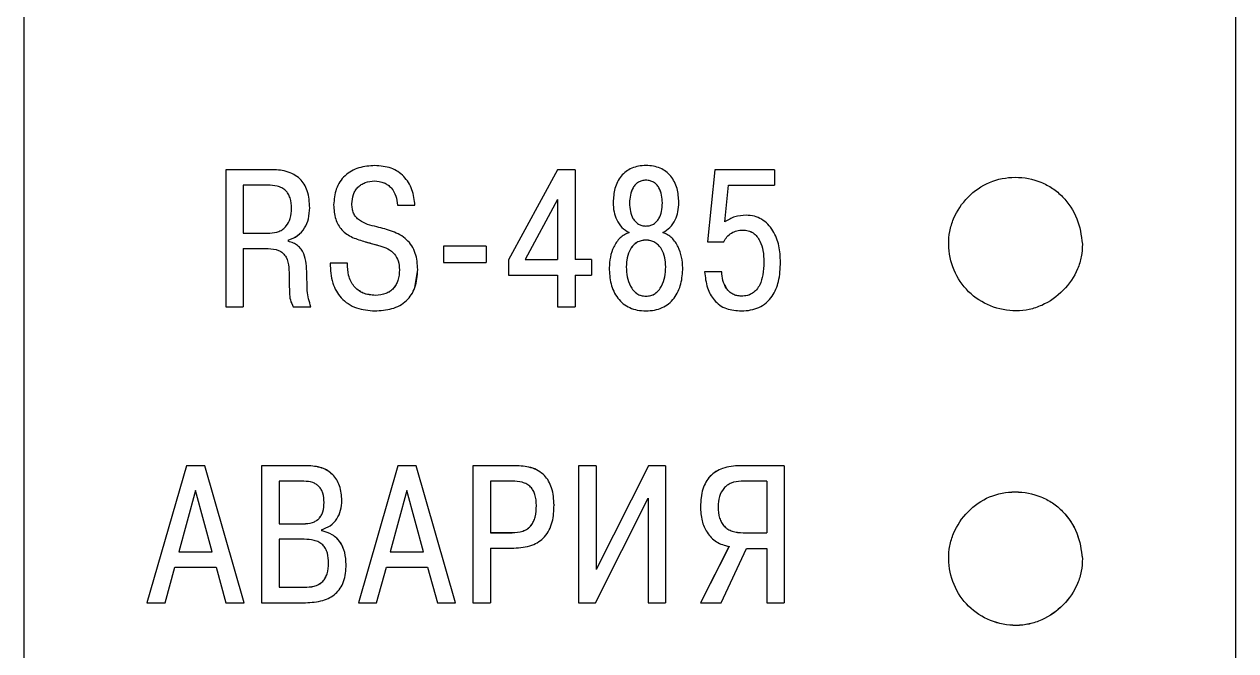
# Model space of a CAD drawing. Header units: millimetres. Extents: x 3520 to 8864, y 403 to 1747.
# Drawn here: x 7348.83 to 7364.23, y 1203.05 to 1211.01 of the extents above; entities that cross this region are included whole.
import ezdxf

# ---------------------------------------------------------------- set-up
doc = ezdxf.new("R2010")
doc.units = ezdxf.units.MM
doc.layers.add('text', color=250, linetype='Continuous')

msp = doc.modelspace()

# ---------------------------------------------------------------- linework, layer by layer
at = {"layer": 'text', "color": 0, "linetype": 'Continuous'}
for p, q in [((7348.834, 1188.018, 1518.358), (7348.834, 1227.039, 1518.358)), ((7364.234, 1188.018, 1518.358), (7364.234, 1227.039, 1518.358)), ((7351.965, 1209.163, 1518.358), (7351.395, 1209.163, 1518.358)), ((7351.395, 1209.163, 1518.358), (7351.395, 1207.421, 1518.358)), ((7355.614, 1209.163, 1518.358), (7354.989, 1208.018, 1518.358)), ((7355.835, 1209.163, 1518.358), (7355.614, 1209.163, 1518.358)), ((7355.835, 1209.163, 1518.358), (7355.835, 1208.021, 1518.358)), ((7357.611, 1209.163, 1518.358), (7357.519, 1208.245, 1518.358)), ((7358.37, 1209.163, 1518.358), (7357.611, 1209.163, 1518.358)), ((7358.37, 1209.163, 1518.358), (7358.37, 1208.967, 1518.358)), ((7351.928, 1208.967, 1518.358), (7351.617, 1208.967, 1518.358)), ((7351.617, 1208.967, 1518.358), (7351.617, 1208.357, 1518.358)), ((7351.928, 1208.966, 1518.358), (7351.617, 1208.966, 1518.358)), ((7351.928, 1208.966, 1518.358), (7351.928, 1208.967, 1518.358)), ((7353.285, 1209.019, 1518.358), (7353.285, 1209.019, 1518.358)), ((7356.737, 1209.029, 1518.358), (7356.737, 1209.029, 1518.358)), ((7357.738, 1208.499, 1518.358), (7357.785, 1208.967, 1518.358)), ((7357.738, 1208.498, 1518.358), (7357.785, 1208.966, 1518.358)), ((7357.785, 1208.967, 1518.358), (7358.37, 1208.967, 1518.358)), ((7357.785, 1208.966, 1518.358), (7357.785, 1208.967, 1518.358)), ((7357.785, 1208.966, 1518.358), (7358.37, 1208.966, 1518.358)), ((7358.37, 1208.966, 1518.358), (7358.37, 1208.967, 1518.358)), ((7355.614, 1208.782, 1518.358), (7355.201, 1208.021, 1518.358)), ((7355.614, 1208.782, 1518.358), (7355.201, 1208.02, 1518.358)), ((7355.614, 1208.782, 1518.358), (7355.614, 1208.021, 1518.358)), ((7355.614, 1208.782, 1518.358), (7355.614, 1208.782, 1518.358)), ((7356.319, 1208.747, 1518.358), (7356.319, 1208.747, 1518.358)), ((7357.155, 1208.747, 1518.358), (7357.155, 1208.747, 1518.358)), ((7352.232, 1208.67, 1518.358), (7352.232, 1208.67, 1518.358)), ((7352.463, 1208.678, 1518.358), (7352.463, 1208.678, 1518.358)), ((7352.999, 1208.727, 1518.358), (7352.999, 1208.728, 1518.358)), ((7353.579, 1208.71, 1518.358), (7353.8, 1208.71, 1518.358)), ((7353.579, 1208.71, 1518.358), (7353.579, 1208.71, 1518.358)), ((7353.579, 1208.71, 1518.358), (7353.8, 1208.71, 1518.358)), ((7353.8, 1208.71, 1518.358), (7353.8, 1208.71, 1518.358)), ((7356.528, 1208.74, 1518.358), (7356.528, 1208.74, 1518.358)), ((7356.946, 1208.74, 1518.358), (7356.946, 1208.74, 1518.358)), ((7351.617, 1208.357, 1518.358), (7351.955, 1208.357, 1518.358)), ((7357.967, 1208.396, 1518.358), (7357.967, 1208.396, 1518.358)), ((7351.617, 1208.16, 1518.358), (7351.935, 1208.16, 1518.358)), ((7351.617, 1208.16, 1518.358), (7351.617, 1207.421, 1518.358)), ((7351.617, 1208.16, 1518.358), (7351.935, 1208.16, 1518.358)), ((7351.935, 1208.16, 1518.358), (7351.935, 1208.16, 1518.358)), ((7352.189, 1208.267, 1518.358), (7352.189, 1208.252, 1518.358)), ((7353.168, 1208.247, 1518.358), (7353.355, 1208.195, 1518.358)), ((7353.355, 1208.195, 1518.358), (7353.355, 1208.195, 1518.358)), ((7354.707, 1208.192, 1518.358), (7354.164, 1208.192, 1518.358)), ((7354.164, 1208.192, 1518.358), (7354.164, 1207.981, 1518.358)), ((7354.707, 1208.192, 1518.358), (7354.707, 1207.981, 1518.358)), ((7357.519, 1208.245, 1518.358), (7357.728, 1208.245, 1518.358)), ((7357.519, 1208.244, 1518.358), (7357.519, 1208.245, 1518.358)), ((7357.519, 1208.244, 1518.358), (7357.728, 1208.244, 1518.358)), ((7357.728, 1208.244, 1518.358), (7357.728, 1208.245, 1518.358)), ((7354.164, 1207.981, 1518.358), (7354.707, 1207.981, 1518.358)), ((7354.164, 1207.981, 1518.358), (7354.707, 1207.981, 1518.358)), ((7354.164, 1207.981, 1518.358), (7354.164, 1207.981, 1518.358)), ((7354.707, 1207.981, 1518.358), (7354.707, 1207.981, 1518.358)), ((7354.989, 1208.018, 1518.358), (7354.989, 1207.821, 1518.358)), ((7355.201, 1208.021, 1518.358), (7355.614, 1208.021, 1518.358)), ((7356.044, 1208.021, 1518.358), (7355.835, 1208.021, 1518.358)), ((7356.044, 1208.021, 1518.358), (7356.044, 1207.821, 1518.358)), ((7358.236, 1207.986, 1518.358), (7358.236, 1207.986, 1518.358)), ((7352.944, 1207.973, 1518.358), (7352.723, 1207.973, 1518.358)), ((7352.723, 1207.973, 1518.358), (7352.723, 1207.973, 1518.358)), ((7352.944, 1207.973, 1518.358), (7352.944, 1207.973, 1518.358)), ((7353.604, 1207.889, 1518.358), (7353.604, 1207.889, 1518.358)), ((7353.799, 1207.664, 1518.358), (7353.835, 1207.894, 1518.358)), ((7353.835, 1207.894, 1518.358), (7353.835, 1207.894, 1518.358)), ((7356.269, 1207.913, 1518.358), (7356.269, 1207.913, 1518.358)), ((7356.988, 1207.926, 1518.358), (7356.988, 1207.926, 1518.358)), ((7357.701, 1207.866, 1518.358), (7357.482, 1207.866, 1518.358)), ((7357.482, 1207.866, 1518.358), (7357.482, 1207.866, 1518.358)), ((7354.989, 1207.821, 1518.358), (7355.614, 1207.821, 1518.358)), ((7354.989, 1207.821, 1518.358), (7355.614, 1207.821, 1518.358)), ((7354.989, 1207.821, 1518.358), (7354.989, 1207.821, 1518.358)), ((7355.614, 1207.821, 1518.358), (7355.614, 1207.421, 1518.358)), ((7355.835, 1207.821, 1518.358), (7356.044, 1207.821, 1518.358)), ((7355.835, 1207.821, 1518.358), (7355.835, 1207.421, 1518.358)), ((7355.835, 1207.821, 1518.358), (7356.044, 1207.821, 1518.358)), ((7356.044, 1207.821, 1518.358), (7356.044, 1207.821, 1518.358)), ((7353.3, 1207.565, 1518.358), (7353.3, 1207.565, 1518.358)), ((7356.737, 1207.555, 1518.358), (7356.737, 1207.555, 1518.358)), ((7357.95, 1207.555, 1518.358), (7357.95, 1207.555, 1518.358)), ((7351.395, 1207.421, 1518.358), (7351.617, 1207.421, 1518.358)), ((7352.254, 1207.421, 1518.358), (7352.478, 1207.421, 1518.358)), ((7352.478, 1207.421, 1518.358), (7352.478, 1207.421, 1518.358)), ((7355.614, 1207.421, 1518.358), (7355.835, 1207.421, 1518.358)), ((7350.895, 1205.4, 1518.358), (7350.394, 1203.658, 1518.358)), ((7350.895, 1205.4, 1518.358), (7350.394, 1203.658, 1518.358)), ((7351.129, 1205.4, 1518.358), (7350.895, 1205.4, 1518.358)), ((7350.895, 1205.4, 1518.358), (7350.895, 1205.4, 1518.358)), ((7351.129, 1205.4, 1518.358), (7350.895, 1205.4, 1518.358)), ((7351.629, 1203.658, 1518.358), (7351.129, 1205.4, 1518.358)), ((7351.629, 1203.658, 1518.358), (7351.129, 1205.4, 1518.358)), ((7351.129, 1205.4, 1518.358), (7351.129, 1205.4, 1518.358)), ((7352.429, 1205.4, 1518.358), (7351.851, 1205.4, 1518.358)), ((7352.429, 1205.4, 1518.358), (7351.851, 1205.4, 1518.358)), ((7351.851, 1205.4, 1518.358), (7351.851, 1205.4, 1518.358)), ((7351.851, 1205.4, 1518.358), (7351.851, 1203.658, 1518.358)), ((7352.429, 1205.4, 1518.358), (7352.429, 1205.4, 1518.358)), ((7353.582, 1205.4, 1518.358), (7353.081, 1203.658, 1518.358)), ((7353.582, 1205.4, 1518.358), (7353.081, 1203.658, 1518.358)), ((7353.816, 1205.4, 1518.358), (7353.582, 1205.4, 1518.358)), ((7353.582, 1205.4, 1518.358), (7353.582, 1205.4, 1518.358)), ((7353.816, 1205.4, 1518.358), (7353.582, 1205.4, 1518.358)), ((7354.316, 1203.658, 1518.358), (7353.816, 1205.4, 1518.358)), ((7353.816, 1205.4, 1518.358), (7353.816, 1205.4, 1518.358)), ((7354.316, 1203.658, 1518.358), (7353.816, 1205.4, 1518.358)), ((7355.073, 1205.4, 1518.358), (7354.538, 1205.4, 1518.358)), ((7355.073, 1205.4, 1518.358), (7354.538, 1205.4, 1518.358)), ((7354.538, 1205.4, 1518.358), (7354.538, 1205.4, 1518.358)), ((7354.538, 1205.4, 1518.358), (7354.538, 1203.658, 1518.358)), ((7355.073, 1205.4, 1518.358), (7355.073, 1205.4, 1518.358)), ((7356.102, 1205.4, 1518.358), (7355.88, 1205.4, 1518.358)), ((7355.88, 1205.4, 1518.358), (7355.88, 1203.658, 1518.358)), ((7356.102, 1205.4, 1518.358), (7355.88, 1205.4, 1518.358)), ((7355.88, 1205.4, 1518.358), (7355.88, 1205.4, 1518.358)), ((7356.767, 1205.4, 1518.358), (7356.102, 1204.081, 1518.358)), ((7356.102, 1205.4, 1518.358), (7356.102, 1204.081, 1518.358)), ((7356.767, 1205.4, 1518.358), (7356.102, 1204.081, 1518.358)), ((7356.102, 1205.4, 1518.358), (7356.102, 1205.4, 1518.358)), ((7356.986, 1205.4, 1518.358), (7356.767, 1205.4, 1518.358)), ((7356.986, 1205.4, 1518.358), (7356.767, 1205.4, 1518.358)), ((7356.767, 1205.4, 1518.358), (7356.767, 1205.4, 1518.358)), ((7356.986, 1205.4, 1518.358), (7356.986, 1203.658, 1518.358)), ((7356.986, 1205.4, 1518.358), (7356.986, 1205.4, 1518.358)), ((7358.495, 1205.4, 1518.358), (7357.932, 1205.4, 1518.358)), ((7358.495, 1205.4, 1518.358), (7357.932, 1205.4, 1518.358)), ((7357.932, 1205.4, 1518.358), (7357.932, 1205.4, 1518.358)), ((7358.495, 1205.4, 1518.358), (7358.495, 1203.658, 1518.358)), ((7358.495, 1205.4, 1518.358), (7358.495, 1205.4, 1518.358)), ((7351.012, 1205.086, 1518.358), (7350.8, 1204.305, 1518.358)), ((7351.223, 1204.305, 1518.358), (7351.012, 1205.086, 1518.358)), ((7352.389, 1205.203, 1518.358), (7352.073, 1205.203, 1518.358)), ((7352.073, 1205.203, 1518.358), (7352.073, 1204.66, 1518.358)), ((7353.699, 1205.086, 1518.358), (7353.487, 1204.305, 1518.358)), ((7353.91, 1204.305, 1518.358), (7353.699, 1205.086, 1518.358)), ((7355.038, 1205.203, 1518.358), (7354.76, 1205.203, 1518.358)), ((7354.76, 1205.203, 1518.358), (7354.76, 1204.548, 1518.358)), ((7358.273, 1205.203, 1518.358), (7357.947, 1205.203, 1518.358)), ((7358.273, 1205.203, 1518.358), (7358.273, 1204.546, 1518.358)), ((7352.645, 1204.932, 1518.358), (7352.645, 1204.932, 1518.358)), ((7352.872, 1204.957, 1518.358), (7352.872, 1204.957, 1518.358)), ((7356.097, 1203.658, 1518.358), (7356.764, 1204.986, 1518.358)), ((7356.764, 1204.986, 1518.358), (7356.764, 1203.658, 1518.358)), ((7357.429, 1204.88, 1518.358), (7357.429, 1204.879, 1518.358)), ((7357.653, 1204.877, 1518.358), (7357.653, 1204.877, 1518.358)), ((7352.073, 1204.661, 1518.358), (7352.381, 1204.661, 1518.358)), ((7352.073, 1204.66, 1518.358), (7352.381, 1204.66, 1518.358)), ((7352.381, 1204.661, 1518.358), (7352.381, 1204.66, 1518.358)), ((7352.394, 1204.464, 1518.358), (7352.073, 1204.464, 1518.358)), ((7352.073, 1204.464, 1518.358), (7352.073, 1203.854, 1518.358)), ((7352.613, 1204.586, 1518.358), (7352.613, 1204.573, 1518.358)), ((7354.76, 1204.549, 1518.358), (7355.038, 1204.549, 1518.358)), ((7354.76, 1204.548, 1518.358), (7355.038, 1204.548, 1518.358)), ((7355.038, 1204.549, 1518.358), (7355.038, 1204.548, 1518.358)), ((7357.972, 1204.547, 1518.358), (7357.972, 1204.546, 1518.358)), ((7357.972, 1204.547, 1518.358), (7358.273, 1204.547, 1518.358)), ((7357.972, 1204.546, 1518.358), (7358.273, 1204.546, 1518.358)), ((7350.8, 1204.305, 1518.358), (7351.223, 1204.305, 1518.358)), ((7350.8, 1204.305, 1518.358), (7351.223, 1204.305, 1518.358)), ((7353.487, 1204.305, 1518.358), (7353.91, 1204.305, 1518.358)), ((7353.487, 1204.305, 1518.358), (7353.91, 1204.305, 1518.358)), ((7354.76, 1204.352, 1518.358), (7355.058, 1204.352, 1518.358)), ((7354.76, 1204.352, 1518.358), (7354.76, 1203.658, 1518.358)), ((7357.793, 1204.375, 1518.358), (7357.432, 1203.658, 1518.358)), ((7357.793, 1204.374, 1518.358), (7357.432, 1203.658, 1518.358)), ((7357.691, 1203.658, 1518.358), (7358.014, 1204.349, 1518.358)), ((7358.014, 1204.349, 1518.358), (7358.273, 1204.349, 1518.358)), ((7358.273, 1204.349, 1518.358), (7358.273, 1203.658, 1518.358)), ((7352.702, 1204.163, 1518.358), (7352.702, 1204.163, 1518.358)), ((7352.926, 1204.143, 1518.358), (7352.926, 1204.143, 1518.358)), ((7350.626, 1203.658, 1518.358), (7350.75, 1204.108, 1518.358)), ((7350.75, 1204.108, 1518.358), (7351.273, 1204.108, 1518.358)), ((7351.273, 1204.108, 1518.358), (7351.397, 1203.658, 1518.358)), ((7353.313, 1203.658, 1518.358), (7353.437, 1204.108, 1518.358)), ((7353.437, 1204.108, 1518.358), (7353.96, 1204.108, 1518.358)), ((7353.96, 1204.108, 1518.358), (7354.085, 1203.658, 1518.358)), ((7352.073, 1203.855, 1518.358), (7352.394, 1203.855, 1518.358)), ((7352.073, 1203.854, 1518.358), (7352.394, 1203.854, 1518.358)), ((7352.394, 1203.855, 1518.358), (7352.394, 1203.854, 1518.358)), ((7350.394, 1203.658, 1518.358), (7350.394, 1203.658, 1518.358)), ((7350.394, 1203.658, 1518.358), (7350.626, 1203.658, 1518.358)), ((7351.397, 1203.658, 1518.358), (7351.629, 1203.658, 1518.358)), ((7351.629, 1203.658, 1518.358), (7351.629, 1203.658, 1518.358)), ((7351.851, 1203.658, 1518.358), (7352.409, 1203.658, 1518.358)), ((7353.081, 1203.658, 1518.358), (7353.081, 1203.658, 1518.358)), ((7353.081, 1203.658, 1518.358), (7353.313, 1203.658, 1518.358)), ((7354.085, 1203.658, 1518.358), (7354.316, 1203.658, 1518.358)), ((7354.316, 1203.658, 1518.358), (7354.316, 1203.658, 1518.358)), ((7354.538, 1203.658, 1518.358), (7354.76, 1203.658, 1518.358)), ((7355.88, 1203.658, 1518.358), (7356.097, 1203.658, 1518.358)), ((7356.764, 1203.658, 1518.358), (7356.986, 1203.658, 1518.358)), ((7357.432, 1203.658, 1518.358), (7357.691, 1203.658, 1518.358)), ((7357.432, 1203.658, 1518.358), (7357.432, 1203.658, 1518.358)), ((7358.273, 1203.658, 1518.358), (7358.495, 1203.658, 1518.358))]:
    msp.add_line(p, q, dxfattribs=at)
for points, knots in [([(7353.29, 1209.215, 1518.358), (7353.222, 1209.211, 1518.358), (7353.118, 1209.203, 1518.358), (7352.992, 1209.148, 1518.358), (7352.909, 1209.088, 1518.358), (7352.843, 1209.01, 1518.358), (7352.781, 1208.887, 1518.358), (7352.773, 1208.784, 1518.358), (7352.767, 1208.715, 1518.358)], [0, 0, 0, 0, 0.249808, 0.377714, 0.50016, 0.623854, 0.750441, 1, 1, 1, 1]), ([(7353.8, 1208.71, 1518.358), (7353.792, 1208.777, 1518.358), (7353.78, 1208.879, 1518.358), (7353.721, 1209, 1518.358), (7353.661, 1209.079, 1518.358), (7353.586, 1209.141, 1518.358), (7353.465, 1209.202, 1518.358), (7353.361, 1209.21, 1518.358), (7353.29, 1209.215, 1518.358)], [0, 0, 0, 0, 0.24983, 0.378163, 0.500243, 0.61755, 0.736517, 1, 1, 1, 1]), ([(7356.737, 1209.215, 1518.358), (7356.705, 1209.214, 1518.358), (7356.643, 1209.211, 1518.358), (7356.556, 1209.185, 1518.358), (7356.481, 1209.141, 1518.358), (7356.419, 1209.082, 1518.358), (7356.372, 1209.008, 1518.358), (7356.329, 1208.897, 1518.358), (7356.323, 1208.807, 1518.358), (7356.319, 1208.747, 1518.358)], [0, 0, 0, 0, 0.13656, 0.261302, 0.380197, 0.500113, 0.621215, 0.750258, 1, 1, 1, 1]), ([(7357.155, 1208.747, 1518.358), (7357.151, 1208.807, 1518.358), (7357.145, 1208.897, 1518.358), (7357.102, 1209.008, 1518.358), (7357.054, 1209.082, 1518.358), (7356.993, 1209.141, 1518.358), (7356.918, 1209.185, 1518.358), (7356.831, 1209.211, 1518.358), (7356.769, 1209.214, 1518.358), (7356.737, 1209.215, 1518.358)], [0, 0, 0, 0, 0.24974, 0.378651, 0.499877, 0.619728, 0.738598, 0.863363, 1, 1, 1, 1]), ([(7352.463, 1208.678, 1518.358), (7352.459, 1208.751, 1518.358), (7352.452, 1208.856, 1518.358), (7352.396, 1208.977, 1518.358), (7352.338, 1209.051, 1518.358), (7352.259, 1209.107, 1518.358), (7352.134, 1209.156, 1518.358), (7352.032, 1209.161, 1518.358), (7351.965, 1209.163, 1518.358)], [0, 0, 0, 0, 0.272688, 0.389354, 0.499834, 0.620537, 0.749983, 1, 1, 1, 1]), ([(7362.284, 1208.218, 1518.358), (7362.269, 1208.328, 1518.358), (7362.239, 1208.549, 1518.358), (7362.078, 1208.786, 1518.358), (7361.908, 1208.93, 1518.358), (7361.71, 1209.035, 1518.358), (7361.431, 1209.087, 1518.358), (7361.096, 1209.024, 1518.358), (7360.816, 1208.828, 1518.358), (7360.658, 1208.593, 1518.358), (7360.593, 1208.379, 1518.358), (7360.575, 1208.157, 1518.358), (7360.634, 1207.879, 1518.358), (7360.822, 1207.595, 1518.358), (7361.109, 1207.411, 1518.358), (7361.388, 1207.356, 1518.358), (7361.61, 1207.38, 1518.358), (7361.822, 1207.451, 1518.358), (7362.053, 1207.614, 1518.358), (7362.211, 1207.846, 1518.358), (7362.277, 1208.056, 1518.358), (7362.282, 1208.164, 1518.358), (7362.284, 1208.218, 1518.358)], [0, 0, 0, 0, 0.062084, 0.124952, 0.156311, 0.187598, 0.250355, 0.312973, 0.375548, 0.438257, 0.469532, 0.500883, 0.563613, 0.62616, 0.68881, 0.75154, 0.782737, 0.814195, 0.877077, 0.939047, 0.969516, 1, 1, 1, 1]), ([(7352.232, 1208.67, 1518.358), (7352.229, 1208.716, 1518.358), (7352.225, 1208.781, 1518.358), (7352.192, 1208.856, 1518.358), (7352.157, 1208.9, 1518.358), (7352.109, 1208.934, 1518.358), (7352.031, 1208.962, 1518.358), (7351.969, 1208.965, 1518.358), (7351.928, 1208.967, 1518.358)], [0, 0, 0, 0, 0.277619, 0.392986, 0.499703, 0.618928, 0.749822, 1, 1, 1, 1]), ([(7352.232, 1208.67, 1518.358), (7352.229, 1208.716, 1518.358), (7352.225, 1208.781, 1518.358), (7352.192, 1208.856, 1518.358), (7352.157, 1208.9, 1518.358), (7352.109, 1208.934, 1518.358), (7352.031, 1208.962, 1518.358), (7351.969, 1208.965, 1518.358), (7351.928, 1208.966, 1518.358)], [0, 0, 0, 0, 0.277591, 0.392956, 0.499665, 0.618897, 0.7498, 1, 1, 1, 1]), ([(7352.999, 1208.728, 1518.358), (7353.002, 1208.768, 1518.358), (7353.007, 1208.827, 1518.358), (7353.041, 1208.897, 1518.358), (7353.074, 1208.94, 1518.358), (7353.117, 1208.975, 1518.358), (7353.186, 1209.011, 1518.358), (7353.245, 1209.016, 1518.358), (7353.285, 1209.019, 1518.358)], [0, 0, 0, 0, 0.2626392, 0.3821596, 0.5001033, 0.6187379, 0.7382103, 1, 1, 1, 1]), ([(7352.999, 1208.727, 1518.358), (7353.002, 1208.768, 1518.358), (7353.007, 1208.827, 1518.358), (7353.041, 1208.897, 1518.358), (7353.074, 1208.94, 1518.358), (7353.117, 1208.975, 1518.358), (7353.186, 1209.01, 1518.358), (7353.245, 1209.015, 1518.358), (7353.285, 1209.019, 1518.358)], [0, 0, 0, 0, 0.2627677, 0.382274, 0.5001413, 0.6183095, 0.7376547, 1, 1, 1, 1]), ([(7353.285, 1209.019, 1518.358), (7353.327, 1209.015, 1518.358), (7353.388, 1209.01, 1518.358), (7353.458, 1208.97, 1518.358), (7353.516, 1208.918, 1518.358), (7353.565, 1208.829, 1518.358), (7353.574, 1208.75, 1518.358), (7353.579, 1208.71, 1518.358)], [0, 0, 0, 0, 0.260646, 0.380139, 0.500068, 0.74968, 1, 1, 1, 1]), ([(7353.285, 1209.019, 1518.358), (7353.327, 1209.015, 1518.358), (7353.388, 1209.009, 1518.358), (7353.458, 1208.97, 1518.358), (7353.516, 1208.918, 1518.358), (7353.565, 1208.829, 1518.358), (7353.574, 1208.75, 1518.358), (7353.579, 1208.71, 1518.358)], [0, 0, 0, 0, 0.261306, 0.380641, 0.500038, 0.749671, 1, 1, 1, 1]), ([(7356.737, 1209.029, 1518.358), (7356.719, 1209.028, 1518.358), (7356.686, 1209.025, 1518.358), (7356.639, 1209.006, 1518.358), (7356.6, 1208.975, 1518.358), (7356.562, 1208.921, 1518.358), (7356.534, 1208.84, 1518.358), (7356.53, 1208.773, 1518.358), (7356.528, 1208.74, 1518.358)], [0, 0, 0, 0, 0.130926, 0.251703, 0.371501, 0.499696, 0.749579, 1, 1, 1, 1]), ([(7356.737, 1209.029, 1518.358), (7356.719, 1209.027, 1518.358), (7356.686, 1209.025, 1518.358), (7356.639, 1209.006, 1518.358), (7356.6, 1208.975, 1518.358), (7356.562, 1208.92, 1518.358), (7356.534, 1208.84, 1518.358), (7356.53, 1208.773, 1518.358), (7356.528, 1208.74, 1518.358)], [0, 0, 0, 0, 0.130939, 0.251726, 0.37153, 0.499725, 0.749599, 1, 1, 1, 1]), ([(7356.946, 1208.74, 1518.358), (7356.944, 1208.773, 1518.358), (7356.94, 1208.84, 1518.358), (7356.912, 1208.921, 1518.358), (7356.874, 1208.975, 1518.358), (7356.835, 1209.006, 1518.358), (7356.788, 1209.025, 1518.358), (7356.754, 1209.028, 1518.358), (7356.737, 1209.029, 1518.358)], [0, 0, 0, 0, 0.250417, 0.500306, 0.628469, 0.748252, 0.869034, 1, 1, 1, 1]), ([(7356.946, 1208.74, 1518.358), (7356.944, 1208.773, 1518.358), (7356.94, 1208.84, 1518.358), (7356.912, 1208.92, 1518.358), (7356.874, 1208.975, 1518.358), (7356.835, 1209.006, 1518.358), (7356.788, 1209.025, 1518.358), (7356.754, 1209.027, 1518.358), (7356.737, 1209.029, 1518.358)], [0, 0, 0, 0, 0.250406, 0.500278, 0.62844, 0.74823, 0.869021, 1, 1, 1, 1]), ([(7356.319, 1208.747, 1518.358), (7356.321, 1208.708, 1518.358), (7356.325, 1208.631, 1518.358), (7356.362, 1208.521, 1518.358), (7356.424, 1208.423, 1518.358), (7356.491, 1208.384, 1518.358), (7356.523, 1208.364, 1518.358)], [0, 0, 0, 0, 0.2610133, 0.5007413, 0.755373, 1, 1, 1, 1]), ([(7356.319, 1208.747, 1518.358), (7356.321, 1208.707, 1518.358), (7356.325, 1208.631, 1518.358), (7356.362, 1208.521, 1518.358), (7356.424, 1208.423, 1518.358), (7356.491, 1208.383, 1518.358), (7356.523, 1208.364, 1518.358)], [0, 0, 0, 0, 0.261115, 0.500724, 0.75524, 1, 1, 1, 1]), ([(7356.951, 1208.364, 1518.358), (7356.983, 1208.384, 1518.358), (7357.049, 1208.423, 1518.358), (7357.112, 1208.521, 1518.358), (7357.149, 1208.631, 1518.358), (7357.153, 1208.708, 1518.358), (7357.155, 1208.747, 1518.358)], [0, 0, 0, 0, 0.244507, 0.499257, 0.738889, 1, 1, 1, 1]), ([(7356.951, 1208.364, 1518.358), (7356.983, 1208.383, 1518.358), (7357.049, 1208.423, 1518.358), (7357.112, 1208.521, 1518.358), (7357.149, 1208.631, 1518.358), (7357.153, 1208.707, 1518.358), (7357.155, 1208.747, 1518.358)], [0, 0, 0, 0, 0.244705, 0.499279, 0.738869, 1, 1, 1, 1]), ([(7351.955, 1208.357, 1518.358), (7351.995, 1208.36, 1518.358), (7352.055, 1208.366, 1518.358), (7352.124, 1208.405, 1518.358), (7352.179, 1208.457, 1518.358), (7352.225, 1208.548, 1518.358), (7352.229, 1208.627, 1518.358), (7352.232, 1208.67, 1518.358)], [0, 0, 0, 0, 0.249612, 0.376242, 0.500154, 0.728058, 1, 1, 1, 1]), ([(7352.189, 1208.267, 1518.358), (7352.231, 1208.283, 1518.358), (7352.314, 1208.316, 1518.358), (7352.402, 1208.418, 1518.358), (7352.455, 1208.542, 1518.358), (7352.46, 1208.631, 1518.358), (7352.463, 1208.678, 1518.358)], [0, 0, 0, 0, 0.249518, 0.49924, 0.73802, 1, 1, 1, 1]), ([(7352.189, 1208.267, 1518.358), (7352.231, 1208.283, 1518.358), (7352.314, 1208.315, 1518.358), (7352.402, 1208.418, 1518.358), (7352.455, 1208.542, 1518.358), (7352.46, 1208.631, 1518.358), (7352.463, 1208.678, 1518.358)], [0, 0, 0, 0, 0.249833, 0.49931, 0.738054, 1, 1, 1, 1]), ([(7352.767, 1208.715, 1518.358), (7352.771, 1208.654, 1518.358), (7352.777, 1208.566, 1518.358), (7352.822, 1208.461, 1518.358), (7352.886, 1208.373, 1518.358), (7353.005, 1208.294, 1518.358), (7353.114, 1208.263, 1518.358), (7353.168, 1208.247, 1518.358)], [0, 0, 0, 0, 0.269419, 0.387422, 0.500122, 0.749369, 1, 1, 1, 1]), ([(7352.767, 1208.715, 1518.358), (7352.771, 1208.654, 1518.358), (7352.777, 1208.565, 1518.358), (7352.822, 1208.461, 1518.358), (7352.886, 1208.373, 1518.358), (7353.005, 1208.294, 1518.358), (7353.114, 1208.263, 1518.358), (7353.168, 1208.247, 1518.358)], [0, 0, 0, 0, 0.269476, 0.387453, 0.500093, 0.749349, 1, 1, 1, 1]), ([(7352.767, 1208.715, 1518.358), (7352.767, 1208.715, 1518.358), (7352.767, 1208.715, 1518.358), (7352.767, 1208.715, 1518.358), (7352.767, 1208.715, 1518.358)], [0, 0, 0, 0, 0.499815, 1, 1, 1, 1]), ([(7353.315, 1208.436, 1518.358), (7353.236, 1208.455, 1518.358), (7353.138, 1208.479, 1518.358), (7353.049, 1208.559, 1518.358), (7353.018, 1208.61, 1518.358), (7353.002, 1208.667, 1518.358), (7353, 1208.707, 1518.358), (7352.999, 1208.728, 1518.358)], [0, 0, 0, 0, 0.499093, 0.6263283, 0.7493858, 0.866642, 1, 1, 1, 1]), ([(7356.528, 1208.74, 1518.358), (7356.53, 1208.703, 1518.358), (7356.533, 1208.636, 1518.358), (7356.562, 1208.554, 1518.358), (7356.6, 1208.502, 1518.358), (7356.639, 1208.47, 1518.358), (7356.686, 1208.45, 1518.358), (7356.72, 1208.448, 1518.358), (7356.737, 1208.446, 1518.358)], [0, 0, 0, 0, 0.272224, 0.500091, 0.628968, 0.750117, 0.871196, 1, 1, 1, 1]), ([(7356.737, 1208.446, 1518.358), (7356.754, 1208.448, 1518.358), (7356.788, 1208.45, 1518.358), (7356.835, 1208.47, 1518.358), (7356.874, 1208.502, 1518.358), (7356.912, 1208.554, 1518.358), (7356.941, 1208.636, 1518.358), (7356.944, 1208.703, 1518.358), (7356.946, 1208.74, 1518.358)], [0, 0, 0, 0, 0.129272, 0.249843, 0.37133, 0.499932, 0.727751, 1, 1, 1, 1]), ([(7358.009, 1208.583, 1518.358), (7357.961, 1208.581, 1518.358), (7357.863, 1208.576, 1518.358), (7357.78, 1208.524, 1518.358), (7357.738, 1208.499, 1518.358)], [0, 0, 0, 0, 0.500396, 1, 1, 1, 1]), ([(7358.448, 1207.988, 1518.358), (7358.444, 1208.057, 1518.358), (7358.436, 1208.195, 1518.358), (7358.374, 1208.361, 1518.358), (7358.291, 1208.472, 1518.358), (7358.21, 1208.536, 1518.358), (7358.114, 1208.576, 1518.358), (7358.045, 1208.581, 1518.358), (7358.009, 1208.583, 1518.358)], [0, 0, 0, 0, 0.250249, 0.49995, 0.628879, 0.750044, 0.87104, 1, 1, 1, 1]), ([(7353.835, 1207.894, 1518.358), (7353.831, 1207.963, 1518.358), (7353.824, 1208.069, 1518.358), (7353.764, 1208.196, 1518.358), (7353.674, 1208.303, 1518.358), (7353.517, 1208.386, 1518.358), (7353.382, 1208.419, 1518.358), (7353.315, 1208.436, 1518.358)], [0, 0, 0, 0, 0.249783, 0.376412, 0.499963, 0.749318, 1, 1, 1, 1]), ([(7356.523, 1208.364, 1518.358), (7356.502, 1208.355, 1518.358), (7356.461, 1208.338, 1518.358), (7356.388, 1208.281, 1518.358), (7356.322, 1208.184, 1518.358), (7356.279, 1208.051, 1518.358), (7356.272, 1207.959, 1518.358), (7356.269, 1207.913, 1518.358)], [0, 0, 0, 0, 0.122232, 0.243031, 0.499493, 0.749659, 1, 1, 1, 1]), ([(7357.205, 1207.913, 1518.358), (7357.202, 1207.959, 1518.358), (7357.195, 1208.051, 1518.358), (7357.152, 1208.184, 1518.358), (7357.086, 1208.281, 1518.358), (7357.013, 1208.338, 1518.358), (7356.972, 1208.355, 1518.358), (7356.951, 1208.364, 1518.358)], [0, 0, 0, 0, 0.250341, 0.500503, 0.756881, 0.877699, 1, 1, 1, 1]), ([(7357.728, 1208.245, 1518.358), (7357.739, 1208.267, 1518.358), (7357.762, 1208.312, 1518.358), (7357.821, 1208.36, 1518.358), (7357.891, 1208.391, 1518.358), (7357.941, 1208.395, 1518.358), (7357.967, 1208.396, 1518.358)], [0, 0, 0, 0, 0.247642, 0.499622, 0.742955, 1, 1, 1, 1]), ([(7357.728, 1208.244, 1518.358), (7357.739, 1208.267, 1518.358), (7357.762, 1208.312, 1518.358), (7357.821, 1208.36, 1518.358), (7357.891, 1208.391, 1518.358), (7357.941, 1208.394, 1518.358), (7357.967, 1208.396, 1518.358)], [0, 0, 0, 0, 0.248422, 0.499681, 0.743057, 1, 1, 1, 1]), ([(7357.967, 1208.396, 1518.358), (7357.991, 1208.395, 1518.358), (7358.037, 1208.391, 1518.358), (7358.099, 1208.362, 1518.358), (7358.151, 1208.315, 1518.358), (7358.197, 1208.241, 1518.358), (7358.231, 1208.128, 1518.358), (7358.234, 1208.036, 1518.358), (7358.236, 1207.986, 1518.358)], [0, 0, 0, 0, 0.128579, 0.249711, 0.369645, 0.499694, 0.724819, 1, 1, 1, 1]), ([(7357.967, 1208.396, 1518.358), (7357.991, 1208.394, 1518.358), (7358.037, 1208.391, 1518.358), (7358.1, 1208.361, 1518.358), (7358.151, 1208.315, 1518.358), (7358.197, 1208.24, 1518.358), (7358.231, 1208.128, 1518.358), (7358.234, 1208.036, 1518.358), (7358.236, 1207.986, 1518.358)], [0, 0, 0, 0, 0.12933, 0.249693, 0.369711, 0.499693, 0.724828, 1, 1, 1, 1]), ([(7351.935, 1208.16, 1518.358), (7351.98, 1208.157, 1518.358), (7352.048, 1208.153, 1518.358), (7352.124, 1208.105, 1518.358), (7352.178, 1208.033, 1518.358), (7352.201, 1207.921, 1518.358), (7352.201, 1207.833, 1518.358), (7352.202, 1207.789, 1518.358)], [0, 0, 0, 0, 0.249454, 0.374522, 0.499341, 0.748946, 1, 1, 1, 1]), ([(7351.935, 1208.16, 1518.358), (7351.98, 1208.157, 1518.358), (7352.048, 1208.153, 1518.358), (7352.124, 1208.105, 1518.358), (7352.178, 1208.033, 1518.358), (7352.201, 1207.921, 1518.358), (7352.201, 1207.833, 1518.358), (7352.202, 1207.789, 1518.358)], [0, 0, 0, 0, 0.24948, 0.374658, 0.49937, 0.748961, 1, 1, 1, 1]), ([(7352.426, 1207.836, 1518.358), (7352.423, 1207.926, 1518.358), (7352.42, 1208.038, 1518.358), (7352.356, 1208.154, 1518.358), (7352.311, 1208.2, 1518.358), (7352.254, 1208.234, 1518.358), (7352.212, 1208.246, 1518.358), (7352.189, 1208.252, 1518.358)], [0, 0, 0, 0, 0.499203, 0.627244, 0.749533, 0.86762, 1, 1, 1, 1]), ([(7353.168, 1208.247, 1518.358), (7353.181, 1208.243, 1518.358), (7353.219, 1208.233, 1518.358), (7353.281, 1208.217, 1518.358), (7353.33, 1208.202, 1518.358), (7353.355, 1208.195, 1518.358)], [0, 0, 0, 0, 0.206295, 0.603091, 1, 1, 1, 1]), ([(7353.168, 1208.247, 1518.358), (7353.168, 1208.247, 1518.358), (7353.168, 1208.247, 1518.358), (7353.168, 1208.247, 1518.358), (7353.168, 1208.247, 1518.358)], [0, 0, 0, 0, 0.500001, 1, 1, 1, 1]), ([(7353.355, 1208.195, 1518.358), (7353.389, 1208.184, 1518.358), (7353.458, 1208.162, 1518.358), (7353.544, 1208.097, 1518.358), (7353.596, 1207.999, 1518.358), (7353.601, 1207.927, 1518.358), (7353.604, 1207.889, 1518.358)], [0, 0, 0, 0, 0.2507563, 0.5003107, 0.732497, 1, 1, 1, 1]), ([(7353.355, 1208.195, 1518.358), (7353.389, 1208.184, 1518.358), (7353.458, 1208.162, 1518.358), (7353.544, 1208.097, 1518.358), (7353.596, 1207.999, 1518.358), (7353.601, 1207.927, 1518.358), (7353.604, 1207.889, 1518.358)], [0, 0, 0, 0, 0.25078, 0.500348, 0.732511, 1, 1, 1, 1]), ([(7356.737, 1208.267, 1518.358), (7356.716, 1208.266, 1518.358), (7356.677, 1208.263, 1518.358), (7356.621, 1208.241, 1518.358), (7356.575, 1208.204, 1518.358), (7356.528, 1208.14, 1518.358), (7356.492, 1208.045, 1518.358), (7356.488, 1207.966, 1518.358), (7356.486, 1207.926, 1518.358)], [0, 0, 0, 0, 0.130041, 0.250209, 0.370461, 0.500027, 0.749746, 1, 1, 1, 1]), ([(7356.737, 1208.267, 1518.358), (7356.716, 1208.265, 1518.358), (7356.677, 1208.263, 1518.358), (7356.621, 1208.24, 1518.358), (7356.575, 1208.204, 1518.358), (7356.528, 1208.14, 1518.358), (7356.492, 1208.045, 1518.358), (7356.488, 1207.965, 1518.358), (7356.486, 1207.926, 1518.358)], [0, 0, 0, 0, 0.130055, 0.250233, 0.370488, 0.500057, 0.749766, 1, 1, 1, 1]), ([(7356.988, 1207.926, 1518.358), (7356.986, 1207.966, 1518.358), (7356.982, 1208.045, 1518.358), (7356.946, 1208.14, 1518.358), (7356.899, 1208.204, 1518.358), (7356.852, 1208.24, 1518.358), (7356.797, 1208.263, 1518.358), (7356.758, 1208.266, 1518.358), (7356.737, 1208.267, 1518.358)], [0, 0, 0, 0, 0.250261, 0.499995, 0.629573, 0.749719, 0.86992, 1, 1, 1, 1]), ([(7356.737, 1208.267, 1518.358), (7356.737, 1208.267, 1518.358), (7356.737, 1208.267, 1518.358), (7356.737, 1208.267, 1518.358), (7356.737, 1208.267, 1518.358)], [0, 0, 0, 0, 0.499813, 1, 1, 1, 1]), ([(7356.988, 1207.926, 1518.358), (7356.986, 1207.965, 1518.358), (7356.982, 1208.045, 1518.358), (7356.946, 1208.14, 1518.358), (7356.899, 1208.204, 1518.358), (7356.852, 1208.24, 1518.358), (7356.797, 1208.263, 1518.358), (7356.758, 1208.265, 1518.358), (7356.737, 1208.267, 1518.358)], [0, 0, 0, 0, 0.250249, 0.499966, 0.629545, 0.749695, 0.869906, 1, 1, 1, 1]), ([(7357.95, 1207.368, 1518.358), (7357.989, 1207.37, 1518.358), (7358.065, 1207.374, 1518.358), (7358.173, 1207.408, 1518.358), (7358.269, 1207.467, 1518.358), (7358.364, 1207.576, 1518.358), (7358.437, 1207.755, 1518.358), (7358.444, 1207.905, 1518.358), (7358.448, 1207.988, 1518.358)], [0, 0, 0, 0, 0.130796, 0.250258, 0.374648, 0.500279, 0.724919, 1, 1, 1, 1]), ([(7358.236, 1207.986, 1518.358), (7358.234, 1207.932, 1518.358), (7358.23, 1207.835, 1518.358), (7358.196, 1207.715, 1518.358), (7358.146, 1207.636, 1518.358), (7358.092, 1207.589, 1518.358), (7358.024, 1207.56, 1518.358), (7357.975, 1207.557, 1518.358), (7357.95, 1207.555, 1518.358)], [0, 0, 0, 0, 0.27639, 0.500417, 0.629922, 0.749192, 0.869, 1, 1, 1, 1]), ([(7358.448, 1207.988, 1518.358), (7358.448, 1207.988, 1518.358), (7358.448, 1207.988, 1518.358), (7358.448, 1207.988, 1518.358), (7358.448, 1207.988, 1518.358)], [0, 0, 0, 0, 0.5, 1, 1, 1, 1]), ([(7352.478, 1207.421, 1518.358), (7352.457, 1207.488, 1518.358), (7352.43, 1207.579, 1518.358), (7352.429, 1207.719, 1518.358), (7352.427, 1207.79, 1518.358), (7352.426, 1207.836, 1518.358)], [0, 0, 0, 0, 0.498037, 0.668249, 1, 1, 1, 1]), ([(7352.723, 1207.973, 1518.358), (7352.727, 1207.888, 1518.358), (7352.734, 1207.765, 1518.358), (7352.797, 1207.619, 1518.358), (7352.862, 1207.529, 1518.358), (7352.95, 1207.455, 1518.358), (7353.092, 1207.384, 1518.358), (7353.211, 1207.374, 1518.358), (7353.29, 1207.368, 1518.358)], [0, 0, 0, 0, 0.270251, 0.38803, 0.500169, 0.622628, 0.750413, 1, 1, 1, 1]), ([(7353.3, 1207.565, 1518.358), (7353.245, 1207.57, 1518.358), (7353.166, 1207.576, 1518.358), (7353.076, 1207.629, 1518.358), (7353.023, 1207.681, 1518.358), (7352.982, 1207.745, 1518.358), (7352.946, 1207.843, 1518.358), (7352.945, 1207.921, 1518.358), (7352.944, 1207.973, 1518.358)], [0, 0, 0, 0, 0.262414, 0.380949, 0.499587, 0.621133, 0.750108, 1, 1, 1, 1]), ([(7353.29, 1207.368, 1518.358), (7353.364, 1207.372, 1518.358), (7353.473, 1207.378, 1518.358), (7353.608, 1207.433, 1518.358), (7353.693, 1207.493, 1518.358), (7353.758, 1207.572, 1518.358), (7353.822, 1207.703, 1518.358), (7353.83, 1207.815, 1518.358), (7353.835, 1207.894, 1518.358)], [0, 0, 0, 0, 0.253758, 0.377783, 0.500173, 0.613259, 0.730639, 1, 1, 1, 1]), ([(7353.604, 1207.889, 1518.358), (7353.601, 1207.843, 1518.358), (7353.596, 1207.778, 1518.358), (7353.562, 1207.701, 1518.358), (7353.528, 1207.653, 1518.358), (7353.484, 1207.614, 1518.358), (7353.409, 1207.574, 1518.358), (7353.345, 1207.569, 1518.358), (7353.3, 1207.565, 1518.358)], [0, 0, 0, 0, 0.267971, 0.386454, 0.500285, 0.617545, 0.73616, 1, 1, 1, 1]), ([(7356.269, 1207.913, 1518.358), (7356.273, 1207.846, 1518.358), (7356.281, 1207.71, 1518.358), (7356.353, 1207.553, 1518.358), (7356.445, 1207.456, 1518.358), (7356.53, 1207.405, 1518.358), (7356.629, 1207.373, 1518.358), (7356.7, 1207.37, 1518.358), (7356.737, 1207.368, 1518.358)], [0, 0, 0, 0, 0.2501426, 0.4993673, 0.6203909, 0.7393685, 0.8637253, 1, 1, 1, 1]), ([(7356.486, 1207.926, 1518.358), (7356.488, 1207.884, 1518.358), (7356.493, 1207.801, 1518.358), (7356.527, 1207.699, 1518.358), (7356.573, 1207.628, 1518.358), (7356.62, 1207.586, 1518.358), (7356.676, 1207.56, 1518.358), (7356.716, 1207.557, 1518.358), (7356.737, 1207.555, 1518.358)], [0, 0, 0, 0, 0.250281, 0.5002, 0.635706, 0.757512, 0.87489, 1, 1, 1, 1]), ([(7356.486, 1207.926, 1518.358), (7356.486, 1207.926, 1518.358), (7356.486, 1207.926, 1518.358), (7356.486, 1207.926, 1518.358), (7356.486, 1207.926, 1518.358)], [0, 0, 0, 0, 0.5, 1, 1, 1, 1]), ([(7356.737, 1207.555, 1518.358), (7356.758, 1207.557, 1518.358), (7356.798, 1207.56, 1518.358), (7356.854, 1207.586, 1518.358), (7356.901, 1207.628, 1518.358), (7356.947, 1207.699, 1518.358), (7356.981, 1207.801, 1518.358), (7356.986, 1207.884, 1518.358), (7356.988, 1207.926, 1518.358)], [0, 0, 0, 0, 0.125105, 0.242759, 0.364373, 0.49978, 0.749708, 1, 1, 1, 1]), ([(7356.737, 1207.368, 1518.358), (7356.774, 1207.37, 1518.358), (7356.844, 1207.373, 1518.358), (7356.943, 1207.405, 1518.358), (7357.028, 1207.456, 1518.358), (7357.121, 1207.553, 1518.358), (7357.193, 1207.71, 1518.358), (7357.201, 1207.846, 1518.358), (7357.205, 1207.913, 1518.358)], [0, 0, 0, 0, 0.136239, 0.260588, 0.37958, 0.500625, 0.749854, 1, 1, 1, 1]), ([(7357.205, 1207.913, 1518.358), (7357.205, 1207.913, 1518.358), (7357.205, 1207.913, 1518.358), (7357.205, 1207.913, 1518.358), (7357.205, 1207.913, 1518.358)], [0, 0, 0, 0, 0.5, 1, 1, 1, 1]), ([(7357.482, 1207.866, 1518.358), (7357.49, 1207.796, 1518.358), (7357.504, 1207.668, 1518.358), (7357.581, 1207.522, 1518.358), (7357.672, 1207.439, 1518.358), (7357.787, 1207.378, 1518.358), (7357.885, 1207.372, 1518.358), (7357.95, 1207.368, 1518.358)], [0, 0, 0, 0, 0.273326, 0.499974, 0.624334, 0.750362, 1, 1, 1, 1]), ([(7357.95, 1207.555, 1518.358), (7357.93, 1207.556, 1518.358), (7357.893, 1207.559, 1518.358), (7357.84, 1207.578, 1518.358), (7357.795, 1207.61, 1518.358), (7357.747, 1207.667, 1518.358), (7357.709, 1207.755, 1518.358), (7357.704, 1207.829, 1518.358), (7357.701, 1207.866, 1518.358)], [0, 0, 0, 0, 0.1309373, 0.2526903, 0.3730935, 0.5002367, 0.749894, 1, 1, 1, 1]), ([(7352.202, 1207.789, 1518.358), (7352.202, 1207.726, 1518.358), (7352.203, 1207.632, 1518.358), (7352.211, 1207.505, 1518.358), (7352.24, 1207.449, 1518.358), (7352.254, 1207.421, 1518.358)], [0, 0, 0, 0, 0.500698, 0.75074, 1, 1, 1, 1]), ([(7352.202, 1207.789, 1518.358), (7352.202, 1207.789, 1518.358), (7352.202, 1207.789, 1518.358), (7352.202, 1207.789, 1518.358), (7352.202, 1207.789, 1518.358)], [0, 0, 0, 0, 0.5, 1, 1, 1, 1]), ([(7352.202, 1207.789, 1518.358), (7352.202, 1207.749, 1518.358), (7352.203, 1207.687, 1518.358), (7352.205, 1207.624, 1518.358), (7352.206, 1207.601, 1518.358)], [0, 0, 0, 0, 0.6328578, 1, 1, 1, 1]), ([(7353.552, 1207.69, 1518.358), (7353.544, 1207.678, 1518.358), (7353.526, 1207.649, 1518.358), (7353.484, 1207.614, 1518.358), (7353.41, 1207.574, 1518.358), (7353.345, 1207.569, 1518.358), (7353.3, 1207.565, 1518.358)], [0, 0, 0, 0, 0.146514, 0.346025, 0.548413, 1, 1, 1, 1]), ([(7357.95, 1207.555, 1518.358), (7357.93, 1207.556, 1518.358), (7357.893, 1207.559, 1518.358), (7357.84, 1207.578, 1518.358), (7357.795, 1207.61, 1518.358), (7357.76, 1207.649, 1518.358), (7357.748, 1207.681, 1518.358), (7357.742, 1207.695, 1518.358)], [0, 0, 0, 0, 0.218626, 0.421548, 0.621626, 0.832247, 1, 1, 1, 1]), ([(7353.3, 1207.565, 1518.358), (7353.245, 1207.569, 1518.358), (7353.171, 1207.573, 1518.358), (7353.11, 1207.612, 1518.358), (7353.096, 1207.621, 1518.358)], [0, 0, 0, 0, 0.757005, 1, 1, 1, 1]), ([(7356.592, 1207.614, 1518.358), (7356.602, 1207.605, 1518.358), (7356.625, 1207.582, 1518.358), (7356.676, 1207.56, 1518.358), (7356.716, 1207.557, 1518.358), (7356.737, 1207.555, 1518.358)], [0, 0, 0, 0, 0.247511, 0.611753, 1, 1, 1, 1]), ([(7356.737, 1207.555, 1518.358), (7356.758, 1207.557, 1518.358), (7356.798, 1207.56, 1518.358), (7356.849, 1207.582, 1518.358), (7356.872, 1207.605, 1518.358), (7356.882, 1207.614, 1518.358)], [0, 0, 0, 0, 0.388331, 0.753526, 1, 1, 1, 1]), ([(7358.117, 1207.616, 1518.358), (7358.108, 1207.607, 1518.358), (7358.083, 1207.583, 1518.358), (7358.024, 1207.561, 1518.358), (7357.975, 1207.557, 1518.358), (7357.95, 1207.555, 1518.358)], [0, 0, 0, 0, 0.1987471, 0.5795848, 1, 1, 1, 1]), ([(7352.872, 1204.957, 1518.358), (7352.867, 1205.021, 1518.358), (7352.861, 1205.113, 1518.358), (7352.809, 1205.221, 1518.358), (7352.758, 1205.286, 1518.358), (7352.693, 1205.338, 1518.358), (7352.585, 1205.389, 1518.358), (7352.493, 1205.396, 1518.358), (7352.429, 1205.4, 1518.358)], [0, 0, 0, 0, 0.267284, 0.385904, 0.500024, 0.613955, 0.731826, 1, 1, 1, 1]), ([(7352.872, 1204.957, 1518.358), (7352.867, 1205.02, 1518.358), (7352.861, 1205.113, 1518.358), (7352.809, 1205.221, 1518.358), (7352.758, 1205.286, 1518.358), (7352.693, 1205.337, 1518.358), (7352.585, 1205.389, 1518.358), (7352.493, 1205.395, 1518.358), (7352.429, 1205.4, 1518.358)], [0, 0, 0, 0, 0.267115, 0.385419, 0.500125, 0.613945, 0.731888, 1, 1, 1, 1]), ([(7355.569, 1204.9, 1518.358), (7355.564, 1204.974, 1518.358), (7355.558, 1205.08, 1518.358), (7355.503, 1205.204, 1518.358), (7355.447, 1205.279, 1518.358), (7355.369, 1205.339, 1518.358), (7355.244, 1205.392, 1518.358), (7355.141, 1205.397, 1518.358), (7355.073, 1205.4, 1518.358)], [0, 0, 0, 0, 0.273512, 0.390206, 0.499931, 0.621215, 0.750061, 1, 1, 1, 1]), ([(7355.569, 1204.899, 1518.358), (7355.564, 1204.974, 1518.358), (7355.558, 1205.079, 1518.358), (7355.503, 1205.204, 1518.358), (7355.447, 1205.279, 1518.358), (7355.369, 1205.339, 1518.358), (7355.244, 1205.391, 1518.358), (7355.141, 1205.396, 1518.358), (7355.073, 1205.4, 1518.358)], [0, 0, 0, 0, 0.273453, 0.390172, 0.499964, 0.62115, 0.750083, 1, 1, 1, 1]), ([(7357.932, 1205.4, 1518.358), (7357.857, 1205.395, 1518.358), (7357.749, 1205.388, 1518.358), (7357.623, 1205.328, 1518.358), (7357.55, 1205.268, 1518.358), (7357.495, 1205.192, 1518.358), (7357.44, 1205.064, 1518.358), (7357.434, 1204.956, 1518.358), (7357.429, 1204.88, 1518.358)], [0, 0, 0, 0, 0.271182, 0.388142, 0.499829, 0.609781, 0.726743, 1, 1, 1, 1]), ([(7357.932, 1205.4, 1518.358), (7357.857, 1205.395, 1518.358), (7357.749, 1205.388, 1518.358), (7357.623, 1205.327, 1518.358), (7357.55, 1205.267, 1518.358), (7357.495, 1205.191, 1518.358), (7357.44, 1205.064, 1518.358), (7357.434, 1204.955, 1518.358), (7357.429, 1204.879, 1518.358)], [0, 0, 0, 0, 0.270913, 0.387922, 0.49981, 0.60976, 0.726724, 1, 1, 1, 1]), ([(7352.645, 1204.932, 1518.358), (7352.643, 1204.972, 1518.358), (7352.64, 1205.029, 1518.358), (7352.611, 1205.096, 1518.358), (7352.582, 1205.136, 1518.358), (7352.545, 1205.166, 1518.358), (7352.482, 1205.197, 1518.358), (7352.427, 1205.2, 1518.358), (7352.389, 1205.203, 1518.358)], [0, 0, 0, 0, 0.2800061, 0.3989361, 0.5100419, 0.6196608, 0.7343847, 1, 1, 1, 1]), ([(7355.345, 1204.894, 1518.358), (7355.342, 1204.941, 1518.358), (7355.339, 1205.008, 1518.358), (7355.306, 1205.085, 1518.358), (7355.271, 1205.131, 1518.358), (7355.223, 1205.167, 1518.358), (7355.144, 1205.198, 1518.358), (7355.08, 1205.201, 1518.358), (7355.038, 1205.203, 1518.358)], [0, 0, 0, 0, 0.278262, 0.393719, 0.499829, 0.619667, 0.74993, 1, 1, 1, 1]), ([(7357.947, 1205.203, 1518.358), (7357.903, 1205.199, 1518.358), (7357.84, 1205.193, 1518.358), (7357.767, 1205.152, 1518.358), (7357.711, 1205.098, 1518.358), (7357.662, 1205.004, 1518.358), (7357.656, 1204.921, 1518.358), (7357.653, 1204.877, 1518.358)], [0, 0, 0, 0, 0.262584, 0.381315, 0.499869, 0.732558, 1, 1, 1, 1]), ([(7362.284, 1204.219, 1518.358), (7362.269, 1204.329, 1518.358), (7362.239, 1204.55, 1518.358), (7362.078, 1204.787, 1518.358), (7361.908, 1204.931, 1518.358), (7361.71, 1205.035, 1518.358), (7361.431, 1205.088, 1518.358), (7361.096, 1205.024, 1518.358), (7360.816, 1204.829, 1518.358), (7360.658, 1204.594, 1518.358), (7360.593, 1204.38, 1518.358), (7360.575, 1204.158, 1518.358), (7360.634, 1203.881, 1518.358), (7360.822, 1203.596, 1518.358), (7361.109, 1203.413, 1518.358), (7361.388, 1203.358, 1518.358), (7361.61, 1203.382, 1518.358), (7361.822, 1203.453, 1518.358), (7362.053, 1203.616, 1518.358), (7362.211, 1203.848, 1518.358), (7362.277, 1204.057, 1518.358), (7362.282, 1204.165, 1518.358), (7362.284, 1204.219, 1518.358)], [0, 0, 0, 0, 0.06208, 0.124945, 0.156293, 0.187592, 0.250354, 0.312978, 0.375555, 0.438261, 0.469526, 0.500883, 0.563607, 0.626152, 0.688804, 0.751539, 0.782709, 0.8142, 0.877084, 0.939052, 0.969523, 1, 1, 1, 1]), ([(7362.284, 1204.218, 1518.358), (7362.269, 1204.328, 1518.358), (7362.239, 1204.549, 1518.358), (7362.078, 1204.786, 1518.358), (7361.908, 1204.931, 1518.358), (7361.71, 1205.035, 1518.358), (7361.431, 1205.087, 1518.358), (7361.096, 1205.024, 1518.358), (7360.816, 1204.829, 1518.358), (7360.658, 1204.593, 1518.358), (7360.593, 1204.38, 1518.358), (7360.575, 1204.158, 1518.358), (7360.634, 1203.88, 1518.358), (7360.822, 1203.595, 1518.358), (7361.109, 1203.412, 1518.358), (7361.388, 1203.357, 1518.358), (7361.61, 1203.381, 1518.358), (7361.822, 1203.452, 1518.358), (7362.053, 1203.615, 1518.358), (7362.211, 1203.847, 1518.358), (7362.277, 1204.056, 1518.358), (7362.282, 1204.164, 1518.358), (7362.284, 1204.218, 1518.358)], [0, 0, 0, 0, 0.062085, 0.124952, 0.15631, 0.187598, 0.250354, 0.312973, 0.375548, 0.438257, 0.469532, 0.500883, 0.563613, 0.62616, 0.68881, 0.75154, 0.782737, 0.814195, 0.877077, 0.939048, 0.969515, 1, 1, 1, 1]), ([(7352.381, 1204.66, 1518.358), (7352.421, 1204.663, 1518.358), (7352.478, 1204.666, 1518.358), (7352.545, 1204.697, 1518.358), (7352.583, 1204.728, 1518.358), (7352.611, 1204.767, 1518.358), (7352.64, 1204.834, 1518.358), (7352.643, 1204.892, 1518.358), (7352.645, 1204.932, 1518.358)], [0, 0, 0, 0, 0.274143, 0.39051, 0.500139, 0.608177, 0.724431, 1, 1, 1, 1]), ([(7352.381, 1204.661, 1518.358), (7352.421, 1204.663, 1518.358), (7352.478, 1204.667, 1518.358), (7352.545, 1204.698, 1518.358), (7352.583, 1204.728, 1518.358), (7352.611, 1204.768, 1518.358), (7352.64, 1204.835, 1518.358), (7352.643, 1204.892, 1518.358), (7352.645, 1204.932, 1518.358)], [0, 0, 0, 0, 0.274146, 0.390511, 0.500133, 0.608176, 0.724434, 1, 1, 1, 1]), ([(7352.613, 1204.586, 1518.358), (7352.651, 1204.6, 1518.358), (7352.728, 1204.628, 1518.358), (7352.811, 1204.721, 1518.358), (7352.863, 1204.833, 1518.358), (7352.869, 1204.915, 1518.358), (7352.872, 1204.957, 1518.358)], [0, 0, 0, 0, 0.2499221, 0.4993642, 0.7420865, 1, 1, 1, 1]), ([(7355.058, 1204.352, 1518.358), (7355.136, 1204.357, 1518.358), (7355.248, 1204.365, 1518.358), (7355.377, 1204.43, 1518.358), (7355.453, 1204.496, 1518.358), (7355.511, 1204.583, 1518.358), (7355.561, 1204.718, 1518.358), (7355.566, 1204.828, 1518.358), (7355.569, 1204.899, 1518.358)], [0, 0, 0, 0, 0.270218, 0.387095, 0.499562, 0.619779, 0.74984, 1, 1, 1, 1]), ([(7355.569, 1204.9, 1518.358), (7355.569, 1204.9, 1518.358), (7355.569, 1204.9, 1518.358), (7355.569, 1204.899, 1518.358), (7355.569, 1204.899, 1518.358)], [0, 0, 0, 0, 0.500189, 1, 1, 1, 1]), ([(7355.038, 1204.549, 1518.358), (7355.083, 1204.552, 1518.358), (7355.151, 1204.555, 1518.358), (7355.232, 1204.595, 1518.358), (7355.278, 1204.638, 1518.358), (7355.31, 1204.69, 1518.358), (7355.339, 1204.774, 1518.358), (7355.342, 1204.845, 1518.358), (7355.345, 1204.895, 1518.358)], [0, 0, 0, 0, 0.249733, 0.377515, 0.499712, 0.603646, 0.719298, 1, 1, 1, 1]), ([(7355.038, 1204.548, 1518.358), (7355.083, 1204.551, 1518.358), (7355.151, 1204.555, 1518.358), (7355.232, 1204.594, 1518.358), (7355.278, 1204.637, 1518.358), (7355.31, 1204.69, 1518.358), (7355.339, 1204.774, 1518.358), (7355.342, 1204.844, 1518.358), (7355.345, 1204.894, 1518.358)], [0, 0, 0, 0, 0.249709, 0.377482, 0.499682, 0.603617, 0.719277, 1, 1, 1, 1]), ([(7355.345, 1204.895, 1518.358), (7355.345, 1204.895, 1518.358), (7355.345, 1204.895, 1518.358), (7355.345, 1204.894, 1518.358), (7355.345, 1204.894, 1518.358)], [0, 0, 0, 0, 0.499816, 1, 1, 1, 1]), ([(7357.429, 1204.879, 1518.358), (7357.433, 1204.819, 1518.358), (7357.439, 1204.705, 1518.358), (7357.496, 1204.571, 1518.358), (7357.565, 1204.484, 1518.358), (7357.632, 1204.431, 1518.358), (7357.708, 1204.392, 1518.358), (7357.764, 1204.38, 1518.358), (7357.793, 1204.374, 1518.358)], [0, 0, 0, 0, 0.2660648, 0.499639, 0.6257293, 0.7498432, 0.8723592, 1, 1, 1, 1]), ([(7357.653, 1204.877, 1518.358), (7357.656, 1204.828, 1518.358), (7357.66, 1204.758, 1518.358), (7357.696, 1204.676, 1518.358), (7357.732, 1204.628, 1518.358), (7357.778, 1204.591, 1518.358), (7357.857, 1204.553, 1518.358), (7357.925, 1204.549, 1518.358), (7357.972, 1204.546, 1518.358)], [0, 0, 0, 0, 0.27774, 0.395973, 0.506806, 0.616638, 0.732024, 1, 1, 1, 1]), ([(7357.653, 1204.877, 1518.358), (7357.656, 1204.828, 1518.358), (7357.66, 1204.759, 1518.358), (7357.696, 1204.676, 1518.358), (7357.732, 1204.628, 1518.358), (7357.778, 1204.591, 1518.358), (7357.857, 1204.554, 1518.358), (7357.925, 1204.55, 1518.358), (7357.972, 1204.547, 1518.358)], [0, 0, 0, 0, 0.277716, 0.395948, 0.506773, 0.616607, 0.732, 1, 1, 1, 1]), ([(7352.702, 1204.163, 1518.358), (7352.701, 1204.205, 1518.358), (7352.698, 1204.268, 1518.358), (7352.667, 1204.346, 1518.358), (7352.63, 1204.396, 1518.358), (7352.578, 1204.431, 1518.358), (7352.499, 1204.46, 1518.358), (7352.436, 1204.462, 1518.358), (7352.394, 1204.464, 1518.358)], [0, 0, 0, 0, 0.249999, 0.380362, 0.499943, 0.618683, 0.749931, 1, 1, 1, 1]), ([(7352.926, 1204.143, 1518.358), (7352.923, 1204.195, 1518.358), (7352.918, 1204.293, 1518.358), (7352.868, 1204.407, 1518.358), (7352.808, 1204.479, 1518.358), (7352.731, 1204.54, 1518.358), (7352.66, 1204.56, 1518.358), (7352.613, 1204.574, 1518.358)], [0, 0, 0, 0, 0.2676, 0.50002, 0.625203, 0.750533, 1, 1, 1, 1]), ([(7352.926, 1204.143, 1518.358), (7352.923, 1204.195, 1518.358), (7352.918, 1204.292, 1518.358), (7352.868, 1204.406, 1518.358), (7352.808, 1204.478, 1518.358), (7352.731, 1204.54, 1518.358), (7352.66, 1204.56, 1518.358), (7352.613, 1204.573, 1518.358)], [0, 0, 0, 0, 0.2675299, 0.5000522, 0.625144, 0.750554, 1, 1, 1, 1]), ([(7352.394, 1203.854, 1518.358), (7352.436, 1203.856, 1518.358), (7352.5, 1203.858, 1518.358), (7352.579, 1203.888, 1518.358), (7352.628, 1203.925, 1518.358), (7352.663, 1203.972, 1518.358), (7352.696, 1204.049, 1518.358), (7352.7, 1204.116, 1518.358), (7352.702, 1204.163, 1518.358)], [0, 0, 0, 0, 0.250067, 0.379781, 0.500101, 0.607238, 0.72306, 1, 1, 1, 1]), ([(7352.394, 1203.855, 1518.358), (7352.436, 1203.856, 1518.358), (7352.5, 1203.859, 1518.358), (7352.579, 1203.889, 1518.358), (7352.628, 1203.926, 1518.358), (7352.663, 1203.972, 1518.358), (7352.696, 1204.05, 1518.358), (7352.7, 1204.116, 1518.358), (7352.702, 1204.163, 1518.358)], [0, 0, 0, 0, 0.250088, 0.379812, 0.500133, 0.607267, 0.723086, 1, 1, 1, 1]), ([(7352.409, 1203.658, 1518.358), (7352.484, 1203.662, 1518.358), (7352.591, 1203.668, 1518.358), (7352.717, 1203.719, 1518.358), (7352.793, 1203.771, 1518.358), (7352.853, 1203.84, 1518.358), (7352.915, 1203.963, 1518.358), (7352.922, 1204.069, 1518.358), (7352.926, 1204.143, 1518.358)], [0, 0, 0, 0, 0.275267, 0.391929, 0.500212, 0.612305, 0.729092, 1, 1, 1, 1])]:
    msp.add_open_spline(points, degree=3, knots=knots, dxfattribs=at)

doc.saveas('drawing.dxf')
